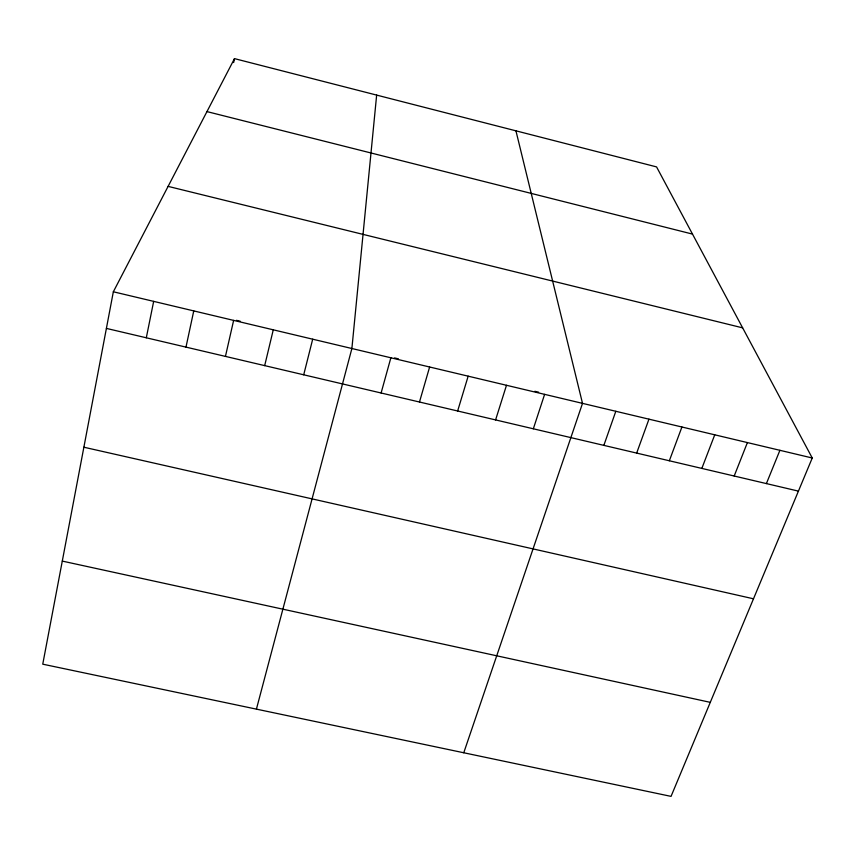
<?xml version="1.0" encoding="UTF-8"?>
<svg xmlns="http://www.w3.org/2000/svg" width="855" height="855" viewBox="0 0 855 855"><rect width="100%" height="100%" fill="white"/><g stroke="black" fill="none" stroke-linecap="round" stroke-linejoin="round"><path stroke-width="1.28" d="M376.649 95.097L351.886 348.509L256.425 709.126M113.341 291.779L42.75 664.175L671.047 796.379L812.25 458.002L656.565 166.907L234.484 58.621L113.341 291.779L812.25 458.002M146.301 337.789L153.665 301.366M233.661 62.543L234.484 58.621M185.984 347.119L193.754 310.91M225.442 356.407L233.629 320.39M264.687 365.63L273.269 329.816M303.707 374.8L312.695 339.189M381.106 393.001L390.863 357.785M419.474 402.021L429.627 366.998M457.639 410.999L468.166 376.168M495.59 419.923L506.491 385.284M533.338 428.793L544.614 394.347M463.763 752.763L582.511 403.368L515.939 130.836M603.854 445.37L615.814 411.287M636.665 453.086L648.956 419.164M669.337 460.77L681.927 427.008M701.837 468.412L714.748 434.81M734.189 476.021L747.398 442.58M766.39 483.588L779.91 450.307M62.287 561.094L710.291 702.35M83.876 447.218L753.501 598.799M106.394 328.406L798.431 491.123M236.482 320.326L240.191 321.202M394.55 357.924L398.377 358.833M534.867 391.301L538.618 392.199M168.104 186.379L742.642 327.86M206.963 111.599L692.497 234.088"/></g></svg>
